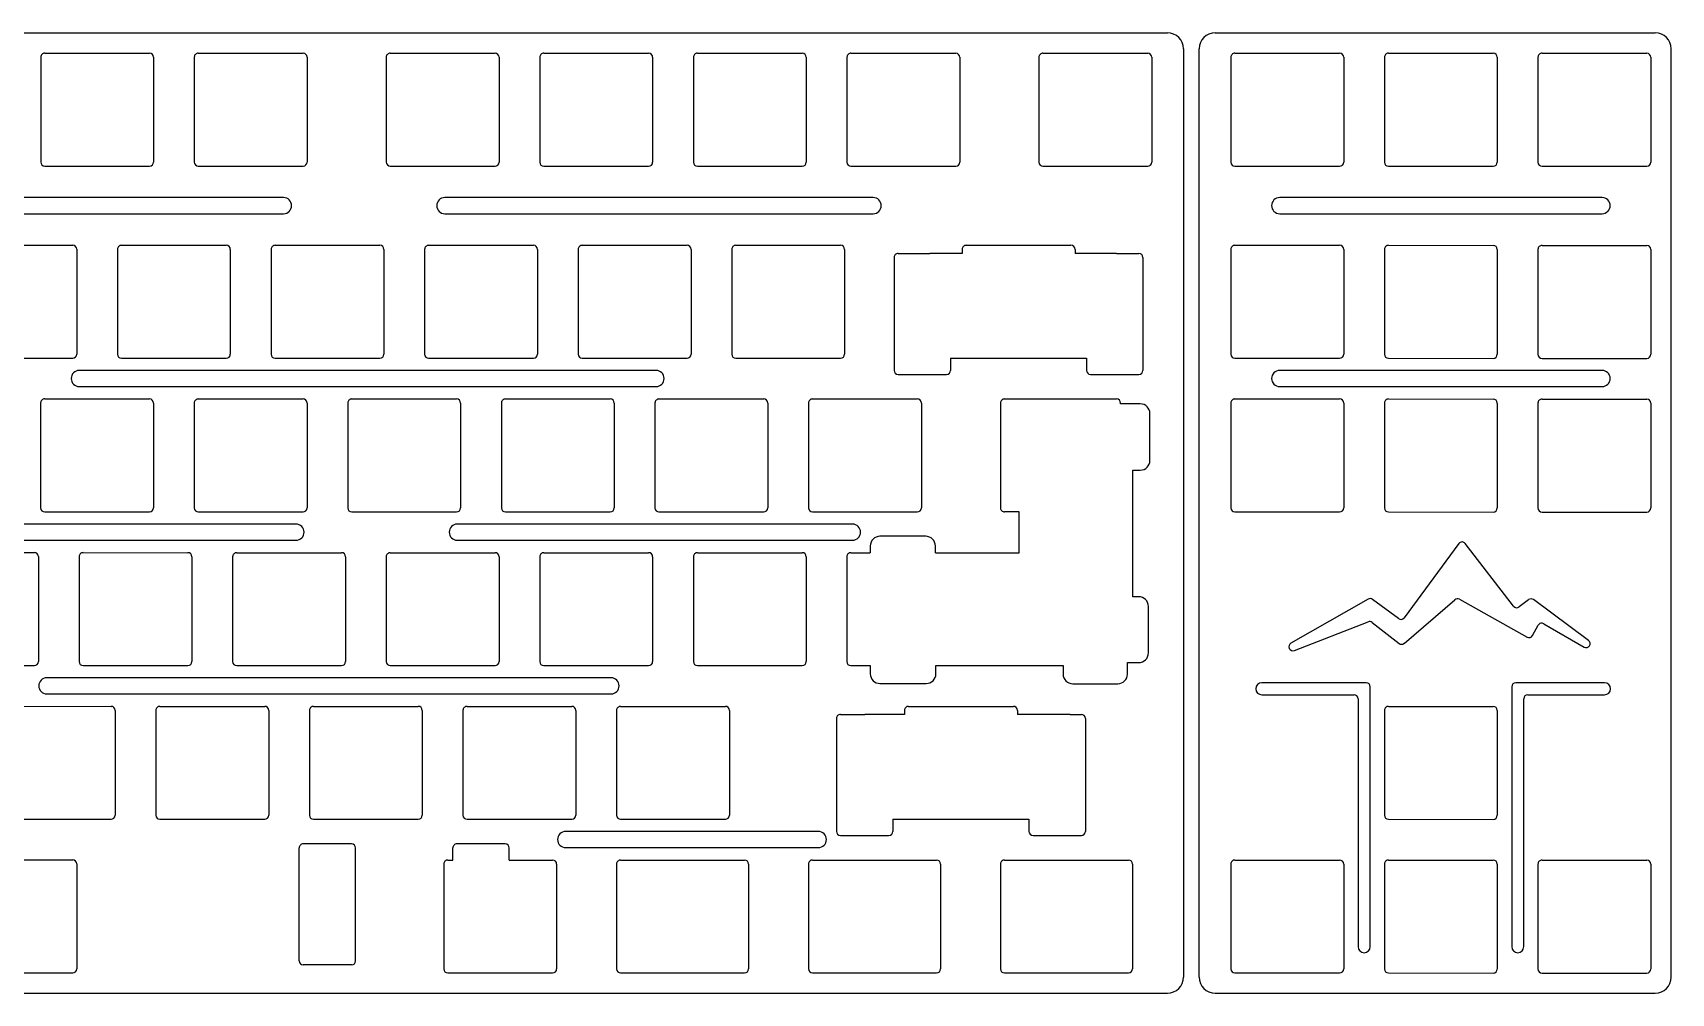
# Model space of a CAD drawing. Header units: millimetres. Extents: x 2011 to 3176, y 384 to 6285.
# Drawn here: x 2669.5 to 2872.8, y 702 to 821.1 of the extents above; entities that cross this region are included whole.
import ezdxf

# ---------------------------------------------------------------- set-up
doc = ezdxf.new("R2010")
doc.units = ezdxf.units.MM

msp = doc.modelspace()

# ---------------------------------------------------------------- linework, layer by layer
at = {"color": 7, "linetype": 'Continuous', "lineweight": 25}
for p, q in [((2527.1, 821.09), (2810.26, 821.09)), ((2812.26, 819.09), (2812.26, 704.03)), ((2814.2, 704.03), (2814.2, 819.09)), ((2816.2, 821.09), (2870.76, 821.09)), ((2872.76, 704.03), (2872.76, 819.09)), ((2670.5, 818.06), (2670.5, 805.06)), ((2671, 818.56), (2684, 818.56)), ((2684.5, 818.06), (2684.5, 805.06)), ((2689.55, 818.06), (2689.55, 805.06)), ((2690.05, 818.56), (2703.05, 818.56)), ((2703.55, 818.06), (2703.55, 805.06)), ((2713.36, 818.06), (2713.36, 805.06)), ((2713.86, 818.56), (2726.86, 818.55)), ((2727.36, 818.05), (2727.36, 805.05)), ((2732.41, 818.05), (2732.41, 805.05)), ((2732.91, 818.55), (2745.91, 818.55)), ((2746.41, 818.05), (2746.41, 805.05)), ((2751.46, 818.05), (2751.46, 805.05)), ((2751.96, 818.55), (2764.96, 818.55)), ((2765.46, 818.05), (2765.46, 805.05)), ((2770.51, 818.05), (2770.51, 805.05)), ((2771.01, 818.55), (2784.01, 818.55)), ((2784.51, 818.05), (2784.51, 805.05)), ((2794.32, 818.05), (2794.32, 805.05)), ((2794.82, 818.55), (2807.82, 818.55)), ((2808.32, 818.05), (2808.32, 805.05)), ((2818.13, 818.05), (2818.13, 805.05)), ((2818.63, 818.55), (2831.63, 818.55)), ((2832.13, 818.05), (2832.13, 805.05)), ((2837.18, 818.05), (2837.18, 805.05)), ((2837.68, 818.55), (2850.68, 818.55)), ((2851.18, 818.05), (2851.18, 805.05)), ((2856.23, 818.05), (2856.23, 805.05)), ((2856.73, 818.55), (2869.73, 818.55)), ((2870.23, 818.05), (2870.23, 805.05)), ((2671, 804.56), (2684, 804.56)), ((2690.05, 804.56), (2703.05, 804.56)), ((2713.86, 804.56), (2726.86, 804.55)), ((2732.91, 804.55), (2745.91, 804.55)), ((2751.96, 804.55), (2764.96, 804.55)), ((2771.01, 804.55), (2784.01, 804.55)), ((2794.82, 804.55), (2807.82, 804.55)), ((2818.63, 804.55), (2831.63, 804.55)), ((2837.68, 804.55), (2850.68, 804.55)), ((2856.73, 804.55), (2869.73, 804.55)), ((2700.62, 800.66), (2630.62, 800.66)), ((2773.77, 800.66), (2720.62, 800.66)), ((2864.19, 800.66), (2824.19, 800.66)), ((2630.62, 798.66), (2700.62, 798.66)), ((2720.62, 798.66), (2773.77, 798.66)), ((2824.19, 798.66), (2864.19, 798.66)), ((2661.47, 794.75), (2674.47, 794.75)), ((2680.52, 794.74), (2693.52, 794.74)), ((2699.57, 794.74), (2712.57, 794.74)), ((2718.62, 794.74), (2731.62, 794.74)), ((2737.67, 794.74), (2750.67, 794.74)), ((2756.72, 794.74), (2769.72, 794.74)), ((2785.3, 794.74), (2798.3, 794.74)), ((2818.63, 794.74), (2831.63, 794.74)), ((2837.68, 794.74), (2850.68, 794.73)), ((2856.73, 794.73), (2869.73, 794.73)), ((2674.97, 794.25), (2674.97, 781.25)), ((2680.02, 794.24), (2680.02, 781.24)), ((2694.02, 794.24), (2694.02, 781.24)), ((2699.07, 794.24), (2699.07, 781.24)), ((2713.07, 794.24), (2713.07, 781.24)), ((2718.12, 794.24), (2718.12, 781.24)), ((2732.12, 794.24), (2732.12, 781.24)), ((2737.17, 794.24), (2737.17, 781.24)), ((2751.17, 794.24), (2751.17, 781.24)), ((2756.22, 794.24), (2756.22, 781.24)), ((2770.22, 794.24), (2770.22, 781.24)), ((2776.36, 793.24), (2776.36, 779.24)), ((2776.86, 793.74), (2780.8, 793.74)), ((2784.8, 793.74), (2780.8, 793.74)), ((2784.8, 794.24), (2784.8, 793.74)), ((2798.8, 794.24), (2798.8, 793.74)), ((2803.96, 793.74), (2798.8, 793.74)), ((2803.96, 793.74), (2806.73, 793.74)), ((2803.96, 793.74), (2803.96, 793.74)), ((2807.23, 793.24), (2807.23, 779.24)), ((2818.13, 794.24), (2818.13, 781.24)), ((2832.13, 794.24), (2832.13, 781.24)), ((2837.18, 794.24), (2837.18, 781.24)), ((2851.18, 794.23), (2851.18, 781.23)), ((2856.23, 794.23), (2856.23, 781.23)), ((2870.23, 794.23), (2870.23, 781.23)), ((2661.47, 780.75), (2674.47, 780.75)), ((2680.52, 780.74), (2693.52, 780.74)), ((2699.57, 780.74), (2712.57, 780.74)), ((2718.62, 780.74), (2731.62, 780.74)), ((2737.67, 780.74), (2750.67, 780.74)), ((2756.72, 780.74), (2769.72, 780.74)), ((2783.36, 780.74), (2783.36, 779.24)), ((2783.36, 780.74), (2800.23, 780.74)), ((2800.23, 780.74), (2800.23, 779.24)), ((2818.63, 780.74), (2831.63, 780.74)), ((2837.68, 780.74), (2850.68, 780.73)), ((2856.73, 780.73), (2869.73, 780.73)), ((2746.83, 779.23), (2675.28, 779.23)), ((2776.86, 778.74), (2782.86, 778.74)), ((2800.73, 778.74), (2806.73, 778.74)), ((2864.19, 779.23), (2824.19, 779.23)), ((2675.28, 777.23), (2746.83, 777.23)), ((2824.19, 777.23), (2864.19, 777.23)), ((2670.49, 775.2), (2670.49, 762.2)), ((2670.99, 775.7), (2683.99, 775.69)), ((2684.49, 775.19), (2684.49, 762.19)), ((2689.54, 775.19), (2689.54, 762.19)), ((2690.04, 775.69), (2703.04, 775.69)), ((2703.54, 775.19), (2703.54, 762.19)), ((2708.59, 775.19), (2708.59, 762.19)), ((2709.09, 775.69), (2722.09, 775.69)), ((2722.59, 775.19), (2722.59, 762.19)), ((2727.64, 775.19), (2727.64, 762.19)), ((2728.14, 775.69), (2741.14, 775.69)), ((2741.64, 775.19), (2741.64, 762.19)), ((2746.69, 775.19), (2746.69, 762.19)), ((2747.19, 775.69), (2760.19, 775.69)), ((2760.69, 775.19), (2760.69, 762.19)), ((2765.74, 775.19), (2765.74, 762.19)), ((2766.24, 775.69), (2779.24, 775.69)), ((2779.74, 775.19), (2779.74, 762.19)), ((2789.56, 775.19), (2789.56, 762.19)), ((2790.06, 775.69), (2803.96, 775.69)), ((2804.46, 775.09), (2804.46, 775.19)), ((2806.9, 775.09), (2804.46, 775.09)), ((2818.13, 775.19), (2818.13, 762.19)), ((2818.63, 775.69), (2831.63, 775.69)), ((2832.13, 775.19), (2832.13, 762.19)), ((2837.18, 775.19), (2837.18, 762.19)), ((2837.68, 775.69), (2850.68, 775.68)), ((2851.18, 775.18), (2851.18, 762.18)), ((2856.23, 775.18), (2856.23, 762.18)), ((2856.73, 775.68), (2869.73, 775.68)), ((2870.23, 775.18), (2870.23, 762.18)), ((2808.1, 768.07), (2808.1, 773.89)), ((2805.99, 751.18), (2805.99, 766.87)), ((2805.99, 766.87), (2806.9, 766.87)), ((2702.17, 760.18), (2630.62, 760.18)), ((2670.99, 761.7), (2683.99, 761.69)), ((2690.04, 761.69), (2703.04, 761.69)), ((2709.09, 761.69), (2722.09, 761.69)), ((2771.2, 760.18), (2722.17, 760.18)), ((2728.14, 761.69), (2741.14, 761.69)), ((2747.19, 761.69), (2760.19, 761.69)), ((2766.24, 761.69), (2779.24, 761.69)), ((2791.86, 761.69), (2790.06, 761.69)), ((2791.86, 756.64), (2791.86, 761.69)), ((2818.63, 761.69), (2831.63, 761.69)), ((2837.68, 761.69), (2850.68, 761.68)), ((2856.73, 761.68), (2869.73, 761.68)), ((2630.62, 758.18), (2702.17, 758.18)), ((2722.17, 758.18), (2771.2, 758.18)), ((2780.28, 758.67), (2774.61, 758.67)), ((2656.71, 756.65), (2669.71, 756.65)), ((2670.21, 756.15), (2670.21, 743.15)), ((2675.26, 756.15), (2675.26, 743.15)), ((2675.76, 756.65), (2688.76, 756.64)), ((2689.26, 756.14), (2689.26, 743.14)), ((2694.31, 756.14), (2694.31, 743.14)), ((2694.81, 756.64), (2707.81, 756.64)), ((2708.31, 756.14), (2708.31, 743.14)), ((2713.36, 756.14), (2713.36, 743.14)), ((2713.86, 756.64), (2726.86, 756.64)), ((2727.36, 756.14), (2727.36, 743.14)), ((2732.41, 756.14), (2732.41, 743.14)), ((2732.91, 756.64), (2745.91, 756.64)), ((2746.41, 756.14), (2746.41, 743.14)), ((2751.46, 756.14), (2751.46, 743.14)), ((2751.96, 756.64), (2764.96, 756.64)), ((2765.46, 756.14), (2765.46, 743.14)), ((2770.48, 756.14), (2770.48, 743.14)), ((2770.98, 756.64), (2773.41, 756.64)), ((2773.41, 757.47), (2773.41, 756.64)), ((2781.48, 756.64), (2781.48, 757.47)), ((2781.48, 756.64), (2789.56, 756.64)), ((2789.56, 756.64), (2791.86, 756.64)), ((2846.42, 757.77), (2839.62, 748.57)), ((2853.2, 750), (2847.21, 757.77)), ((2806.7, 751.18), (2805.99, 751.18)), ((2835.16, 750.88), (2825.58, 745.42)), ((2838.92, 748.47), (2835.7, 750.85)), ((2839.64, 745.4), (2845.92, 750.81)), ((2846.49, 750.87), (2854.87, 746.18)), ((2855.07, 750.81), (2853.9, 749.91)), ((2862.51, 745.76), (2855.67, 750.82)), ((2807.9, 744.21), (2807.9, 749.98)), ((2826.01, 744.52), (2835.18, 748.07)), ((2835.67, 748), (2839, 745.39)), ((2855.55, 746.37), (2856.26, 747.65)), ((2856.95, 747.83), (2861.96, 744.93)), ((2656.71, 742.65), (2669.71, 742.65)), ((2675.76, 742.65), (2688.76, 742.64)), ((2694.81, 742.64), (2707.81, 742.64)), ((2713.86, 742.64), (2726.86, 742.64)), ((2732.91, 742.64), (2745.91, 742.64)), ((2751.96, 742.64), (2764.96, 742.64)), ((2770.98, 742.64), (2770.98, 742.64)), ((2771.01, 742.64), (2773.41, 742.64)), ((2773.41, 742.64), (2773.41, 741.62)), ((2781.54, 741.62), (2781.54, 742.64)), ((2781.54, 742.64), (2795.91, 742.64)), ((2795.92, 742.64), (2797.32, 742.64)), ((2797.32, 742.64), (2797.32, 741.59)), ((2805.31, 741.59), (2805.31, 743.02)), ((2805.31, 743.02), (2806.7, 743.02)), ((2741.25, 741.13), (2671.25, 741.13)), ((2774.61, 740.42), (2780.34, 740.42)), ((2798.52, 740.39), (2804.11, 740.39)), ((2834.92, 740.52), (2821.98, 740.52)), ((2835.42, 707.8), (2835.42, 740.02)), ((2852.97, 740.02), (2852.97, 707.8)), ((2864.48, 740.52), (2853.47, 740.52)), ((2671.25, 739.13), (2741.25, 739.13)), ((2821.98, 739.02), (2833.42, 739.02)), ((2833.92, 738.52), (2833.92, 707.8)), ((2854.47, 707.8), (2854.47, 738.52)), ((2854.97, 739.02), (2864.48, 739.02)), ((2666.23, 737.6), (2679.23, 737.59)), ((2679.73, 737.09), (2679.73, 724.09)), ((2684.78, 737.09), (2684.78, 724.09)), ((2685.28, 737.59), (2698.28, 737.59)), ((2698.78, 737.09), (2698.78, 724.09)), ((2703.83, 737.09), (2703.83, 724.09)), ((2704.33, 737.59), (2717.33, 737.59)), ((2717.83, 737.09), (2717.83, 724.09)), ((2722.88, 737.09), (2722.88, 724.09)), ((2723.38, 737.59), (2736.38, 737.59)), ((2736.88, 737.09), (2736.88, 724.09)), ((2741.93, 737.09), (2741.93, 724.09)), ((2742.43, 737.59), (2755.43, 737.59)), ((2755.93, 737.09), (2755.93, 724.09)), ((2769.21, 736.09), (2769.21, 722.09)), ((2769.71, 736.59), (2772.71, 736.59)), ((2777.65, 736.59), (2772.71, 736.59)), ((2777.65, 737.09), (2777.65, 736.59)), ((2778.15, 737.59), (2791.15, 737.59)), ((2791.65, 737.09), (2791.65, 736.59)), ((2798.21, 736.59), (2791.65, 736.59)), ((2798.21, 736.59), (2799.59, 736.59)), ((2798.21, 736.59), (2798.21, 736.59)), ((2800.09, 736.09), (2800.09, 722.09)), ((2837.18, 737.09), (2837.18, 724.09)), ((2837.68, 737.59), (2850.68, 737.58)), ((2851.18, 737.08), (2851.18, 724.08)), ((2666.23, 723.6), (2679.23, 723.59)), ((2685.28, 723.59), (2698.28, 723.59)), ((2704.33, 723.59), (2717.33, 723.59)), ((2723.38, 723.59), (2736.38, 723.59)), ((2742.43, 723.59), (2755.43, 723.59)), ((2776.21, 723.59), (2776.21, 722.09)), ((2776.21, 723.59), (2793.09, 723.59)), ((2793.09, 723.59), (2793.09, 722.09)), ((2837.68, 723.59), (2850.68, 723.58)), ((2766.96, 722.08), (2735.62, 722.08)), ((2769.71, 721.59), (2775.71, 721.59)), ((2793.59, 721.59), (2799.59, 721.59)), ((2702.56, 706.04), (2702.56, 720.04)), ((2709.06, 720.54), (2703.06, 720.54)), ((2709.56, 706.04), (2709.56, 720.04)), ((2721.62, 718.54), (2721.62, 720.04)), ((2728.12, 720.54), (2722.12, 720.54)), ((2728.62, 718.54), (2728.62, 720.04)), ((2735.62, 720.08), (2766.96, 720.08)), ((2649.56, 718.55), (2674.47, 718.55)), ((2674.97, 718.05), (2674.97, 705.05)), ((2720.5, 718.04), (2720.5, 705.04)), ((2721, 718.54), (2721.62, 718.54)), ((2728.62, 718.54), (2734, 718.54)), ((2734.5, 718.04), (2734.5, 705.04)), ((2741.93, 718.04), (2741.93, 705.04)), ((2742.43, 718.54), (2757.81, 718.54)), ((2758.31, 718.04), (2758.31, 705.04)), ((2765.74, 718.04), (2765.74, 705.04)), ((2766.24, 718.54), (2781.62, 718.54)), ((2782.12, 718.04), (2782.12, 705.04)), ((2789.55, 718.04), (2789.55, 705.04)), ((2790.05, 718.54), (2805.44, 718.54)), ((2805.94, 718.04), (2805.93, 705.04)), ((2818.13, 718.04), (2818.13, 705.04)), ((2818.63, 718.54), (2831.63, 718.54)), ((2832.13, 718.04), (2832.13, 705.04)), ((2837.18, 718.04), (2837.18, 705.04)), ((2837.68, 718.54), (2850.68, 718.53)), ((2851.18, 718.03), (2851.18, 705.03)), ((2856.23, 718.03), (2856.23, 705.03)), ((2856.73, 718.53), (2869.73, 718.53)), ((2870.23, 718.03), (2870.23, 705.03)), ((2709.06, 705.54), (2703.06, 705.54)), ((2649.56, 704.55), (2674.47, 704.55)), ((2721, 704.54), (2734, 704.54)), ((2742.43, 704.54), (2757.81, 704.54)), ((2766.24, 704.54), (2781.62, 704.54)), ((2790.05, 704.54), (2805.43, 704.54)), ((2818.63, 704.54), (2831.63, 704.54)), ((2837.68, 704.54), (2850.68, 704.53)), ((2856.73, 704.53), (2869.73, 704.53)), ((2527.1, 702.03), (2810.26, 702.03)), ((2816.2, 702.03), (2870.76, 702.03))]:
    msp.add_line(p, q, dxfattribs=at)
for centre, radius, start, end in [((2810.26, 819.09), 2, 0, 90), ((2816.2, 819.09), 2, 90, 180), ((2870.76, 819.09), 2, 0, 90), ((2671, 818.06), 0.5, 89.9966, 179.9966), ((2684, 818.06), 0.5, 359.9966, 89.9966), ((2690.05, 818.06), 0.5, 89.9966, 179.9966), ((2703.05, 818.06), 0.5, 359.9966, 89.9966), ((2713.86, 818.06), 0.5, 89.9966, 179.9966), ((2726.86, 818.05), 0.5, 359.9966, 89.9966), ((2732.91, 818.05), 0.5, 89.9966, 179.9966), ((2745.91, 818.05), 0.5, 359.9966, 89.9966), ((2751.96, 818.05), 0.5, 89.9966, 179.9966), ((2764.96, 818.05), 0.5, 359.9966, 89.9966), ((2771.01, 818.05), 0.5, 89.9966, 179.9966), ((2784.01, 818.05), 0.5, 359.9966, 89.9966), ((2794.82, 818.05), 0.5, 89.9966, 179.9966), ((2807.82, 818.05), 0.5, 359.9966, 89.9966), ((2818.63, 818.05), 0.5, 89.9966, 179.9966), ((2831.63, 818.05), 0.5, 359.9966, 89.9966), ((2837.68, 818.05), 0.5, 89.9966, 179.9966), ((2850.68, 818.05), 0.5, 359.9966, 89.9966), ((2856.73, 818.05), 0.5, 89.9966, 179.9966), ((2869.73, 818.05), 0.5, 359.9966, 89.9966), ((2671, 805.06), 0.5, 179.9966, 269.9966), ((2684, 805.06), 0.5, 269.9966, 359.9966), ((2690.05, 805.06), 0.5, 179.9966, 269.9966), ((2703.05, 805.06), 0.5, 269.9966, 359.9966), ((2713.86, 805.06), 0.5, 179.9966, 269.9966), ((2726.86, 805.05), 0.5, 269.9966, 359.9966), ((2732.91, 805.05), 0.5, 179.9966, 269.9966), ((2745.91, 805.05), 0.5, 269.9966, 359.9966), ((2751.96, 805.05), 0.5, 179.9966, 269.9966), ((2764.96, 805.05), 0.5, 269.9966, 359.9966), ((2771.01, 805.05), 0.5, 179.9966, 269.9966), ((2784.01, 805.05), 0.5, 269.9966, 359.9966), ((2794.82, 805.05), 0.5, 179.9966, 269.9966), ((2807.82, 805.05), 0.5, 269.9966, 359.9966), ((2818.63, 805.05), 0.5, 179.9966, 269.9966), ((2831.63, 805.05), 0.5, 269.9966, 359.9966), ((2837.68, 805.05), 0.5, 179.9966, 269.9966), ((2850.68, 805.05), 0.5, 269.9966, 359.9966), ((2856.73, 805.05), 0.5, 179.9966, 269.9966), ((2869.73, 805.05), 0.5, 269.9966, 359.9966), ((2700.62, 799.66), 1, 270, 90), ((2720.62, 799.66), 1, 90, 270), ((2773.77, 799.66), 1, 270, 90), ((2824.19, 799.66), 1, 90, 270), ((2864.19, 799.66), 1, 270, 90), ((2674.47, 794.25), 0.5, 359.9966, 89.9966), ((2680.52, 794.24), 0.5, 89.9966, 179.9966), ((2693.52, 794.24), 0.5, 359.9966, 89.9966), ((2699.57, 794.24), 0.5, 89.9966, 179.9966), ((2712.57, 794.24), 0.5, 359.9966, 89.9966), ((2718.62, 794.24), 0.5, 89.9966, 179.9966), ((2731.62, 794.24), 0.5, 359.9966, 89.9966), ((2737.67, 794.24), 0.5, 89.9966, 179.9966), ((2750.67, 794.24), 0.5, 359.9966, 89.9966), ((2756.72, 794.24), 0.5, 89.9966, 179.9966), ((2769.72, 794.24), 0.5, 359.9966, 89.9966), ((2785.3, 794.24), 0.5, 89.9966, 179.9966), ((2798.3, 794.24), 0.5, 359.9966, 89.9966), ((2818.63, 794.24), 0.5, 89.9966, 179.9966), ((2831.63, 794.24), 0.5, 359.9966, 89.9966), ((2837.68, 794.24), 0.5, 89.9966, 179.9966), ((2850.68, 794.23), 0.5, 359.9966, 89.9966), ((2856.73, 794.23), 0.5, 89.9966, 179.9966), ((2869.73, 794.23), 0.5, 359.9966, 89.9966), ((2776.86, 793.24), 0.5, 89.9966, 179.9966), ((2806.73, 793.24), 0.5, 359.9966, 89.9966), ((2674.47, 781.25), 0.5, 269.9966, 359.9966), ((2680.52, 781.24), 0.5, 179.9966, 269.9966), ((2693.52, 781.24), 0.5, 269.9966, 359.9966), ((2699.57, 781.24), 0.5, 179.9966, 269.9966), ((2712.57, 781.24), 0.5, 269.9966, 359.9966), ((2718.62, 781.24), 0.5, 179.9966, 269.9966), ((2731.62, 781.24), 0.5, 269.9966, 359.9966), ((2737.67, 781.24), 0.5, 179.9966, 269.9966), ((2750.67, 781.24), 0.5, 269.9966, 359.9966), ((2756.72, 781.24), 0.5, 179.9966, 269.9966), ((2769.72, 781.24), 0.5, 269.9966, 359.9966), ((2818.63, 781.24), 0.5, 179.9966, 269.9966), ((2831.63, 781.24), 0.5, 269.9966, 359.9966), ((2837.68, 781.24), 0.5, 179.9966, 269.9966), ((2850.68, 781.23), 0.5, 269.9966, 359.9966), ((2856.73, 781.23), 0.5, 179.9966, 269.9966), ((2869.73, 781.23), 0.5, 269.9966, 359.9966), ((2675.28, 778.23), 1, 90, 270), ((2746.83, 778.23), 1, 270, 90), ((2776.86, 779.24), 0.5, 179.9966, 269.9966), ((2782.86, 779.24), 0.5, 269.9966, 359.9966), ((2800.73, 779.24), 0.5, 179.9966, 269.9966), ((2806.73, 779.24), 0.5, 269.9966, 359.9966), ((2824.19, 778.23), 1, 90, 270), ((2864.19, 778.23), 1, 270, 90), ((2670.99, 775.2), 0.5, 89.9966, 179.9966), ((2683.99, 775.19), 0.5, 359.9966, 89.9966), ((2690.04, 775.19), 0.5, 89.9966, 179.9966), ((2703.04, 775.19), 0.5, 359.9966, 89.9966), ((2709.09, 775.19), 0.5, 89.9966, 179.9966), ((2722.09, 775.19), 0.5, 359.9966, 89.9966), ((2728.14, 775.19), 0.5, 89.9966, 179.9966), ((2741.14, 775.19), 0.5, 359.9966, 89.9966), ((2747.19, 775.19), 0.5, 89.9966, 179.9966), ((2760.19, 775.19), 0.5, 359.9966, 89.9966), ((2766.24, 775.19), 0.5, 89.9966, 179.9966), ((2779.24, 775.19), 0.5, 359.9966, 89.9966), ((2790.06, 775.19), 0.5, 89.9966, 179.9966), ((2803.96, 775.19), 0.5, 359.9966, 89.9966), ((2806.9, 773.89), 1.2, 359.9966, 89.9966), ((2818.63, 775.19), 0.5, 89.9966, 179.9966), ((2831.63, 775.19), 0.5, 359.9966, 89.9966), ((2837.68, 775.19), 0.5, 89.9966, 179.9966), ((2850.68, 775.18), 0.5, 359.9966, 89.9966), ((2856.73, 775.18), 0.5, 89.9966, 179.9966), ((2869.73, 775.18), 0.5, 359.9966, 89.9966), ((2806.9, 768.07), 1.2, 269.9966, 359.9966), ((2670.99, 762.2), 0.5, 179.9966, 269.9966), ((2683.99, 762.19), 0.5, 269.9966, 359.9966), ((2690.04, 762.19), 0.5, 179.9966, 269.9966), ((2703.04, 762.19), 0.5, 269.9966, 359.9966), ((2709.09, 762.19), 0.5, 179.9966, 269.9966), ((2722.09, 762.19), 0.5, 269.9966, 359.9966), ((2728.14, 762.19), 0.5, 179.9966, 269.9966), ((2741.14, 762.19), 0.5, 269.9966, 359.9966), ((2747.19, 762.19), 0.5, 179.9966, 269.9966), ((2760.19, 762.19), 0.5, 269.9966, 359.9966), ((2766.24, 762.19), 0.5, 179.9966, 269.9966), ((2779.24, 762.19), 0.5, 269.9966, 359.9966), ((2790.06, 762.19), 0.5, 179.9966, 270), ((2818.63, 762.19), 0.5, 179.9966, 269.9966), ((2831.63, 762.19), 0.5, 269.9966, 359.9966), ((2837.68, 762.19), 0.5, 179.9966, 269.9966), ((2850.68, 762.18), 0.5, 269.9966, 359.9966), ((2856.73, 762.18), 0.5, 179.9966, 269.9966), ((2869.73, 762.18), 0.5, 269.9966, 359.9966), ((2702.17, 759.18), 1, 270, 90), ((2722.17, 759.18), 1, 90, 270), ((2771.2, 759.18), 1, 270, 90), ((2774.61, 757.47), 1.2, 89.9966, 179.9966), ((2780.28, 757.47), 1.2, 359.9966, 89.9966), ((2669.71, 756.15), 0.5, 359.9966, 89.9966), ((2675.76, 756.15), 0.5, 89.9966, 179.9966), ((2688.76, 756.14), 0.5, 359.9966, 89.9966), ((2694.81, 756.14), 0.5, 89.9966, 179.9966), ((2707.81, 756.14), 0.5, 359.9966, 89.9966), ((2713.86, 756.14), 0.5, 89.9966, 179.9966), ((2726.86, 756.14), 0.5, 359.9966, 89.9966), ((2732.91, 756.14), 0.5, 89.9966, 179.9966), ((2745.91, 756.14), 0.5, 359.9966, 89.9966), ((2751.96, 756.14), 0.5, 89.9966, 179.9966), ((2764.96, 756.14), 0.5, 359.9966, 89.9966), ((2770.98, 756.14), 0.5, 89.9966, 179.9966), ((2846.82, 757.47), 0.5, 37.5917, 143.5308), ((2806.7, 749.98), 1.2, 359.9966, 89.9966), ((2835.41, 750.45), 0.5, 53.5308, 119.6785), ((2846.24, 750.43), 0.5, 60.7779, 130.7468), ((2853.59, 750.31), 0.5, 217.5917, 307.5917), ((2855.37, 750.42), 0.5, 53.5308, 127.5917), ((2835.36, 747.6), 0.5, 51.953, 111.1613), ((2839.22, 748.87), 0.5, 233.5308, 323.5308), ((2855.11, 746.62), 0.5, 240.7779, 330.7779), ((2856.7, 747.4), 0.5, 59.8915, 150.7779), ((2806.7, 744.21), 1.2, 269.9966, 359.9966), ((2825.83, 744.99), 0.5, 119.6785, 291.1613), ((2839.31, 745.78), 0.5, 231.953, 310.7468), ((2862.21, 745.36), 0.5, 239.8915, 53.5308), ((2669.71, 743.15), 0.5, 269.9966, 359.9966), ((2675.76, 743.15), 0.5, 179.9966, 269.9966), ((2688.76, 743.14), 0.5, 269.9966, 359.9966), ((2694.81, 743.14), 0.5, 179.9966, 269.9966), ((2707.81, 743.14), 0.5, 269.9966, 359.9966), ((2713.86, 743.14), 0.5, 179.9966, 269.9966), ((2726.86, 743.14), 0.5, 269.9966, 359.9966), ((2732.91, 743.14), 0.5, 179.9966, 269.9966), ((2745.91, 743.14), 0.5, 269.9966, 359.9966), ((2751.96, 743.14), 0.5, 179.9966, 269.9966), ((2764.96, 743.14), 0.5, 269.9966, 359.9966), ((2770.98, 743.14), 0.5, 179.9966, 269.9966), ((2771.01, 743.14), 0.5, 266.9644, 269.9966), ((2795.91, 743.14), 0.5, 269.9966, 271.2719), ((2671.25, 740.13), 1, 90, 270), ((2741.25, 740.13), 1, 270, 90), ((2774.61, 741.62), 1.2, 179.9966, 269.9966), ((2780.34, 741.62), 1.2, 269.9966, 359.9966), ((2798.52, 741.59), 1.2, 179.9966, 269.9966), ((2804.11, 741.59), 1.2, 269.9966, 359.9966), ((2821.98, 739.77), 0.75, 90, 270), ((2834.92, 740.02), 0.5, 0, 90), ((2853.47, 740.02), 0.5, 90, 180), ((2864.48, 739.77), 0.75, 270, 90), ((2833.42, 738.52), 0.5, 0, 90), ((2854.97, 738.52), 0.5, 90, 180), ((2679.23, 737.09), 0.5, 359.9966, 89.9966), ((2685.28, 737.09), 0.5, 89.9966, 179.9966), ((2698.28, 737.09), 0.5, 359.9966, 89.9966), ((2704.33, 737.09), 0.5, 89.9966, 179.9966), ((2717.33, 737.09), 0.5, 359.9966, 89.9966), ((2723.38, 737.09), 0.5, 89.9966, 179.9966), ((2736.38, 737.09), 0.5, 359.9966, 89.9966), ((2742.43, 737.09), 0.5, 89.9966, 179.9966), ((2755.43, 737.09), 0.5, 359.9966, 89.9966), ((2769.71, 736.09), 0.5, 89.9966, 179.9966), ((2778.15, 737.09), 0.5, 89.9966, 179.9966), ((2791.15, 737.09), 0.5, 359.9966, 89.9966), ((2799.59, 736.09), 0.5, 359.9966, 89.9966), ((2837.68, 737.09), 0.5, 89.9966, 179.9966), ((2850.68, 737.08), 0.5, 359.9966, 89.9966), ((2679.23, 724.09), 0.5, 269.9966, 359.9966), ((2685.28, 724.09), 0.5, 179.9966, 269.9966), ((2698.28, 724.09), 0.5, 269.9966, 359.9966), ((2704.33, 724.09), 0.5, 179.9966, 269.9966), ((2717.33, 724.09), 0.5, 269.9966, 359.9966), ((2723.38, 724.09), 0.5, 179.9966, 269.9966), ((2736.38, 724.09), 0.5, 269.9966, 359.9966), ((2742.43, 724.09), 0.5, 179.9966, 269.9966), ((2755.43, 724.09), 0.5, 269.9966, 359.9966), ((2837.68, 724.09), 0.5, 179.9966, 269.9966), ((2850.68, 724.08), 0.5, 269.9966, 359.9966), ((2735.62, 721.08), 1, 90, 270), ((2766.96, 721.08), 1, 270, 90), ((2769.71, 722.09), 0.5, 179.9966, 269.9966), ((2775.71, 722.09), 0.5, 269.9966, 359.9966), ((2793.59, 722.09), 0.5, 179.9966, 269.9966), ((2799.59, 722.09), 0.5, 269.9966, 359.9966), ((2703.06, 720.04), 0.5, 89.9966, 179.9966), ((2709.06, 720.04), 0.5, 359.9966, 89.9966), ((2722.12, 720.04), 0.5, 89.9966, 179.9966), ((2728.12, 720.04), 0.5, 359.9966, 89.9966), ((2674.47, 718.05), 0.5, 359.9966, 89.9966), ((2721, 718.04), 0.5, 89.9966, 179.9966), ((2734, 718.04), 0.5, 359.9966, 89.9966), ((2742.43, 718.04), 0.5, 89.9966, 179.9966), ((2757.81, 718.04), 0.5, 359.9966, 89.9966), ((2766.24, 718.04), 0.5, 89.9966, 179.9966), ((2781.62, 718.04), 0.5, 359.9966, 89.9966), ((2790.05, 718.04), 0.5, 89.9966, 179.9966), ((2805.44, 718.04), 0.5, 359.9966, 89.9966), ((2818.63, 718.04), 0.5, 89.9966, 179.9966), ((2831.63, 718.04), 0.5, 359.9966, 89.9966), ((2837.68, 718.04), 0.5, 89.9966, 179.9966), ((2850.68, 718.03), 0.5, 359.9966, 89.9966), ((2856.73, 718.03), 0.5, 89.9966, 179.9966), ((2869.73, 718.03), 0.5, 359.9966, 89.9966), ((2834.67, 707.8), 0.75, 180, 0), ((2853.72, 707.8), 0.75, 180, 0), ((2703.06, 706.04), 0.5, 179.9966, 269.9966), ((2709.06, 706.04), 0.5, 269.9966, 359.9966), ((2674.47, 705.05), 0.5, 269.9966, 359.9966), ((2721, 705.04), 0.5, 179.9966, 269.9966), ((2734, 705.04), 0.5, 269.9966, 359.9966), ((2742.43, 705.04), 0.5, 179.9966, 269.9966), ((2757.81, 705.04), 0.5, 269.9966, 359.9966), ((2766.24, 705.04), 0.5, 179.9966, 269.9966), ((2781.62, 705.04), 0.5, 269.9966, 359.9966), ((2790.05, 705.04), 0.5, 179.9966, 269.9966), ((2805.43, 705.04), 0.5, 269.9966, 359.9966), ((2810.26, 704.03), 2, 270, 0), ((2816.2, 704.03), 2, 180, 270), ((2818.63, 705.04), 0.5, 179.9966, 269.9966), ((2831.63, 705.04), 0.5, 269.9966, 359.9966), ((2837.68, 705.04), 0.5, 179.9966, 269.9966), ((2850.68, 705.03), 0.5, 269.9966, 359.9966), ((2856.73, 705.03), 0.5, 179.9966, 269.9966), ((2869.73, 705.03), 0.5, 269.9966, 359.9966), ((2870.76, 704.03), 2, 270, 0)]:
    msp.add_arc(centre, radius, start, end, dxfattribs=at)

doc.saveas('drawing.dxf')
